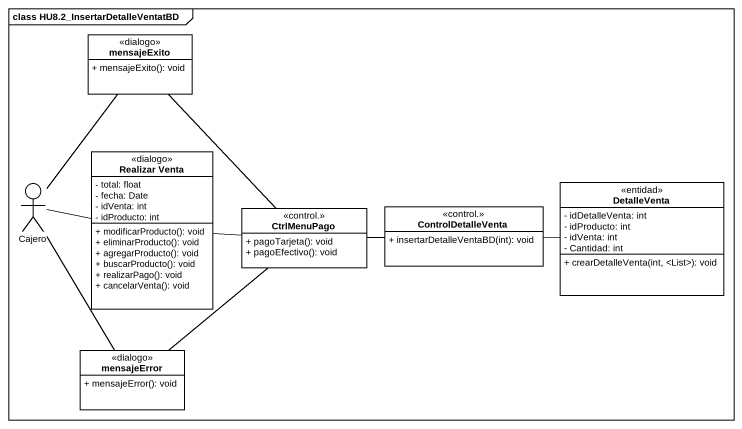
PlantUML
@startuml
mainframe class HU8.2_InsertarDetalleVentatBD
allowmixing
hide circle
hide empty members
skinparam classAttributeIconSize 0
class mensajeExito <<dialogo>> {
  + mensajeExito(): void
}
class "Realizar Venta" as Realizar_Venta <<dialogo>> {
  - total: float
  - fecha: Date
  - idVenta: int
  - idProducto: int
  + modificarProducto(): void
  + eliminarProducto(): void
  + agregarProducto(): void
  + buscarProducto(): void
  + realizarPago(): void
  + cancelarVenta(): void
}
actor Cajero
class CtrlMenuPago <<control.>> {
  + pagoTarjeta(): void
  + pagoEfectivo(): void
}
class ControlDetalleVenta <<control.>> {
  + insertarDetalleVentaBD(int): void
}
class DetalleVenta <<entidad>> {
  - idDetalleVenta: int
  - idProducto: int
  - idVenta: int
  - Cantidad: int
  + crearDetalleVenta(int, <List>): void
}
class mensajeError <<dialogo>> {
  + mensajeError(): void
}
mensajeExito -- Cajero
mensajeExito -- CtrlMenuPago
Realizar_Venta -right- CtrlMenuPago
Cajero -right- Realizar_Venta
Cajero -- mensajeError
CtrlMenuPago -right- ControlDetalleVenta
CtrlMenuPago -- mensajeError
ControlDetalleVenta -right- DetalleVenta
@enduml
